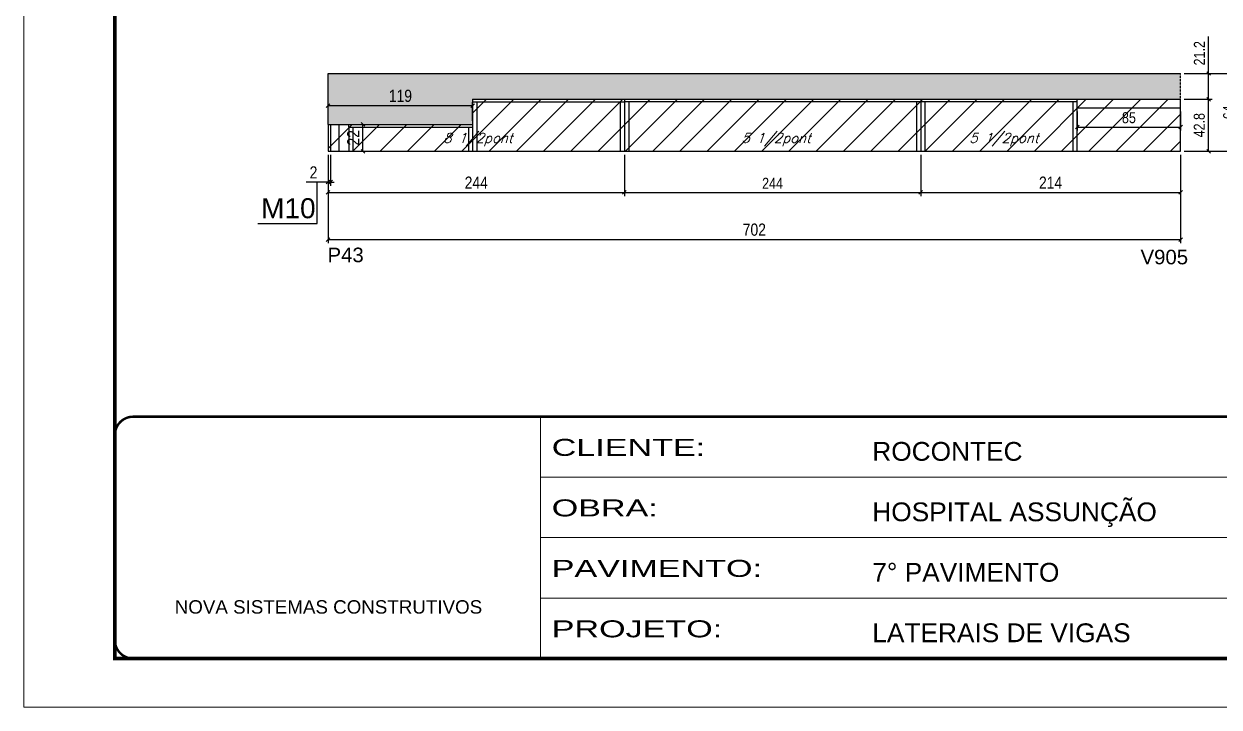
# Model space of a CAD drawing. Extents: x -20960 to -5926, y -2106 to 21915.
# Drawn here: x -9037 to -8053, y 9380 to 9942 of the extents above; entities that cross this region are included whole.
import ezdxf

# ---------------------------------------------------------------- set-up
doc = ezdxf.new("R2010")
doc.units = 0
doc.linetypes.add('CONTINUO', pattern=[0])
doc.linetypes.add('DASHED', pattern=[0.75, 0.5, -0.25])
for name, color, linetype in [('5', 5, 'Continuous'), ('COTA', 241, 'Continuous'), ('NOMENCLATURA', 7, 'Continuous'), ('Painéis', 200, 'Continuous'), ('SARR_2.2x7', 40, 'Continuous'), ('SARR_3.5x7', 81, 'Continuous'), ('texto', 7, 'Continuous')]:
    doc.layers.add(name, color=color, linetype=linetype)
for name, color, linetype, lineweight in [('Folhas', 255, 'Continuous', 9), ('Hachura', 251, 'Continuous', 9), ('SARRAFO DE PRESSAO', 251, 'DASHED', 9)]:
    doc.layers.add(name, color=color, linetype=linetype, lineweight=lineweight)
doc.styles.add('ARIAL', font='arial.ttf')
doc.styles.add('COTA TECNICA', font='techl___.ttf', dxfattribs={"height": 10})
doc.styles.add('COTA TECNICA-50', font='techl___.ttf', dxfattribs={"height": 9})
doc.styles.add('Romans', font='romans.shx')
doc.styles.get("Standard").update_dxf_attribs({"font": 'arial.ttf'})
doc.styles.add('Tecnologia', font='')
doc.styles.get('Tecnologia').set_extended_font_data('Forgotten Futurist')
doc.dimstyles.new('COTA PAINEL-50', dxfattribs={"dimtxt": 9, "dimasz": 3, "dimexe": 3, "dimexo": 3, "dimgap": 3, "dimtad": 1, "dimdec": 1, "dimzin": 12, "dimdsep": 46, "dimtxsty": 'COTA TECNICA-50', "dimblk1": 'OBLIQUE', "dimblk2": 'OBLIQUE', "dimsah": 1, "dimcen": 0.9, "dimclrd": 4, "dimclre": 4, "dimclrt": 240, "dimadec": 1, "dimazin": 3, "dimtfac": 1, "dimtdec": 1, "dimtmove": 0, "dimatfit": 3, "dimfxl": 1, "dimtolj": 1, "dimtzin": 12, "dimarcsym": 0})
doc.dimstyles.new('PAINEL', dxfattribs={"dimtxt": 10, "dimasz": 3, "dimexe": 3, "dimexo": 3, "dimgap": 3, "dimtad": 1, "dimdec": 1, "dimzin": 12, "dimdsep": 46, "dimtxsty": 'COTA TECNICA', "dimblk1": 'OBLIQUE', "dimblk2": 'OBLIQUE', "dimsah": 1, "dimcen": 0.9, "dimclrd": 4, "dimclre": 4, "dimclrt": 240, "dimadec": 1, "dimazin": 3, "dimtfac": 1, "dimtdec": 1, "dimtmove": 0, "dimatfit": 3, "dimfxl": 1, "dimtolj": 1, "dimtzin": 12, "dimarcsym": 0})

# ---------------------------------------------------------------- blocks, each defined once
blk = doc.blocks.new('9999999999')
at = {"color": 30, "linetype": 'CONTINUO'}
for p, q in [((98564.56, 34230.21), (98564.56, 34429.45)), ((98564.56, 34379.64), (99583.98, 34379.64)), ((98564.56, 34329.83), (99487.98, 34329.83)), ((98564.56, 34280.02), (99487.98, 34280.02))]:
    blk.add_line(p, q, dxfattribs=at)
at = {"color": 30, "linetype": 'CONTINUO', "const_width": 2}
blk.add_lwpolyline([(99583.98, 34230.21), (99583.98, 34414.45, 0.414214), (99568.98, 34429.45), (98228.98, 34429.45, 0.414214), (98213.98, 34414.45), (98213.98, 34245.21, 0.414214), (98228.98, 34230.21), (99583.98, 34230.21)], format="xyb", dxfattribs=at)
at = {"layer": 'Folhas'}
blk.add_lwpolyline([(98138.98, 34190.21), (99623.98, 34190.21), (99623.98, 35240.21), (98138.98, 35240.21)], close=True, dxfattribs=at)
at = {"layer": 'Folhas', "color": 30, "const_width": 3}
blk.add_lwpolyline([(98213.98, 34230.21), (99583.98, 34230.21), (99583.98, 35200.21), (98213.98, 35200.21)], close=True, dxfattribs=at)
at = {"color": 7, "linetype": 'Continuous', "ltscale": 5, "style": 'ARIAL'}
for s, height, p in [('ROCONTEC', 15.483, (98837.68, 34393.13)), ('HOSPITAL ASSUNÇÃO', 15.4829, (98837.68, 34343.32)), ('7° PAVIMENTO', 15.4829, (98837.68, 34293.51)), ('NOVA SISTEMAS CONSTRUTIVOS', 11.0592, (98263.19, 34267.21)), ('LATERAIS DE VIGAS', 15.4829, (98837.68, 34243.7))]:
    blk.add_text(s, height=height, dxfattribs=at).set_placement(p)
at = {"layer": 'Folhas', "color": 7, "style": 'Tecnologia', "width": 1.5}
for s, p in [('CLIENTE:', (98573.65, 34397.17)), ('OBRA:', (98573.65, 34347.31)), ('PAVIMENTO:', (98573.65, 34297.5)), ('PROJETO:', (98573.65, 34247.69))]:
    blk.add_text(s, height=14, dxfattribs=at).set_placement(p)
blk = doc.blocks.new('_Oblique')
at = {"color": 0, "linetype": 'ByBlock', "lineweight": -2}
blk.add_line((-0.5, -0.5), (0.5, 0.5), dxfattribs=at)
blk = doc.blocks.new('*D1678')
at = {"layer": 'COTA', "color": 4, "lineweight": -2, "ltscale": 25, "transparency": 16777216}
for p, q in [((-8786.44, 9834.59), (-8786.44, 9809.1)), ((-8784.44, 9834.59), (-8784.44, 9809.1)), ((-8786.44, 9812.1), (-8804.55, 9812.1)), ((-8784.44, 9812.1), (-8786.44, 9812.1)), ((-8784.44, 9812.1), (-8781.44, 9812.1))]:
    blk.add_line(p, q, dxfattribs=at)
at = {"layer": 'Defpoints', "color": 0, "ltscale": 25, "transparency": 16777216}
for p in [(-8786.44, 9837.59), (-8784.44, 9837.59), (-8786.44, 9812.1)]:
    blk.add_point(p, dxfattribs=at)
at = {"layer": 'COTA', "color": 4, "lineweight": -2, "ltscale": 25, "transparency": 16777216, "xscale": 3, "yscale": 3, "zscale": 3}
blk.add_blockref('_Oblique', (-8786.44, 9812.1), dxfattribs=at)
at = {"layer": 'COTA', "color": 4, "lineweight": -2, "ltscale": 25, "transparency": 16777216, "xscale": 3, "yscale": 3, "zscale": 3, "rotation": 180}
blk.add_blockref('_Oblique', (-8784.44, 9812.1), dxfattribs=at)
at = {"layer": 'COTA', "color": 240, "ltscale": 25, "transparency": 16777216, "insert": (-8798.49, 9820.1), "char_height": 10, "attachment_point": 5, "style": 'COTA TECNICA'}
blk.add_mtext('\\A1;2', dxfattribs=at)
blk = doc.blocks.new('*D1679')
at = {"layer": 'COTA', "color": 4, "lineweight": -2, "ltscale": 25, "transparency": 16777216}
for p, q in [((-8786.44, 9834.59), (-8786.44, 9800.58)), ((-8542.44, 9834.59), (-8542.44, 9800.58)), ((-8786.44, 9803.58), (-8542.44, 9803.58))]:
    blk.add_line(p, q, dxfattribs=at)
at = {"layer": 'Defpoints', "color": 0, "ltscale": 25, "transparency": 16777216}
for p in [(-8786.44, 9837.59), (-8542.44, 9837.59), (-8542.44, 9803.58)]:
    blk.add_point(p, dxfattribs=at)
at = {"layer": 'COTA', "color": 4, "lineweight": -2, "ltscale": 25, "transparency": 16777216, "xscale": 3, "yscale": 3, "zscale": 3, "rotation": 180}
blk.add_blockref('_Oblique', (-8786.44, 9803.58), dxfattribs=at)
at = {"layer": 'COTA', "color": 4, "lineweight": -2, "ltscale": 25, "transparency": 16777216, "xscale": 3, "yscale": 3, "zscale": 3}
blk.add_blockref('_Oblique', (-8542.44, 9803.58), dxfattribs=at)
at = {"layer": 'COTA', "color": 240, "ltscale": 25, "transparency": 16777216, "insert": (-8664.44, 9811.65), "char_height": 10, "attachment_point": 5, "style": 'COTA TECNICA'}
blk.add_mtext('\\A1;244', dxfattribs=at)
blk = doc.blocks.new('*D1443')
at = {"layer": 'COTA', "color": 4, "lineweight": -2, "ltscale": 25, "transparency": 16777216}
for p, q in [((-8298.44, 9834.59), (-8298.44, 9800.58)), ((-8084.46, 9834.59), (-8084.46, 9800.58)), ((-8298.44, 9803.58), (-8084.46, 9803.58))]:
    blk.add_line(p, q, dxfattribs=at)
at = {"layer": 'Defpoints', "color": 0, "ltscale": 25, "transparency": 16777216}
for p in [(-8298.44, 9837.59), (-8084.46, 9837.59), (-8084.46, 9803.58)]:
    blk.add_point(p, dxfattribs=at)
at = {"layer": 'COTA', "color": 4, "lineweight": -2, "ltscale": 25, "transparency": 16777216, "xscale": 3, "yscale": 3, "zscale": 3, "rotation": 180}
blk.add_blockref('_Oblique', (-8298.44, 9803.58), dxfattribs=at)
at = {"layer": 'COTA', "color": 4, "lineweight": -2, "ltscale": 25, "transparency": 16777216, "xscale": 3, "yscale": 3, "zscale": 3}
blk.add_blockref('_Oblique', (-8084.46, 9803.58), dxfattribs=at)
at = {"layer": 'COTA', "color": 240, "ltscale": 25, "transparency": 16777216, "insert": (-8191.45, 9811.65), "char_height": 10, "attachment_point": 5, "style": 'COTA TECNICA'}
blk.add_mtext('\\A1;214', dxfattribs=at)
blk = doc.blocks.new('*D1680')
at = {"layer": 'COTA', "color": 4, "lineweight": -2, "ltscale": 25, "transparency": 16777216}
for p, q in [((-8786.44, 9834.59), (-8786.44, 9761.8)), ((-8084.46, 9834.59), (-8084.46, 9761.8)), ((-8786.44, 9764.8), (-8084.46, 9764.8))]:
    blk.add_line(p, q, dxfattribs=at)
at = {"layer": 'Defpoints', "color": 0, "ltscale": 25, "transparency": 16777216}
for p in [(-8786.44, 9837.59), (-8084.46, 9837.59), (-8084.46, 9764.8)]:
    blk.add_point(p, dxfattribs=at)
at = {"layer": 'COTA', "color": 4, "lineweight": -2, "ltscale": 25, "transparency": 16777216, "xscale": 3, "yscale": 3, "zscale": 3, "rotation": 180}
blk.add_blockref('_Oblique', (-8786.44, 9764.8), dxfattribs=at)
at = {"layer": 'COTA', "color": 4, "lineweight": -2, "ltscale": 25, "transparency": 16777216, "xscale": 3, "yscale": 3, "zscale": 3}
blk.add_blockref('_Oblique', (-8084.46, 9764.8), dxfattribs=at)
at = {"layer": 'COTA', "color": 240, "ltscale": 25, "transparency": 16777216, "insert": (-8435.45, 9772.9), "char_height": 10, "attachment_point": 5, "style": 'COTA TECNICA'}
blk.add_mtext('\\A1;702', dxfattribs=at)
blk = doc.blocks.new('*D1683')
at = {"layer": 'COTA', "color": 4, "lineweight": -2, "transparency": 16777216}
for p, q in [((-8542.44, 9834.59), (-8542.44, 9800.58)), ((-8298.44, 9834.59), (-8298.44, 9800.58)), ((-8542.44, 9803.58), (-8298.44, 9803.58))]:
    blk.add_line(p, q, dxfattribs=at)
at = {"layer": 'Defpoints', "color": 0, "transparency": 16777216}
for p in [(-8542.44, 9837.59), (-8298.44, 9837.59), (-8298.44, 9803.58)]:
    blk.add_point(p, dxfattribs=at)
at = {"layer": 'COTA', "color": 4, "lineweight": -2, "transparency": 16777216, "xscale": 3, "yscale": 3, "zscale": 3, "rotation": 180}
blk.add_blockref('_Oblique', (-8542.44, 9803.58), dxfattribs=at)
at = {"layer": 'COTA', "color": 4, "lineweight": -2, "transparency": 16777216, "xscale": 3, "yscale": 3, "zscale": 3}
blk.add_blockref('_Oblique', (-8298.44, 9803.58), dxfattribs=at)
at = {"layer": 'COTA', "color": 240, "transparency": 16777216, "insert": (-8420.44, 9811.15), "char_height": 9, "attachment_point": 5, "style": 'COTA TECNICA-50'}
blk.add_mtext('\\A1;244', dxfattribs=at)
blk = doc.blocks.new('*D1696')
at = {"layer": 'COTA', "color": 4, "lineweight": -2, "transparency": 16777216}
for p, q in [((-8169.46, 9870.39), (-8169.46, 9854.5)), ((-8084.46, 9870.39), (-8084.46, 9854.5)), ((-8169.46, 9857.5), (-8084.46, 9857.5))]:
    blk.add_line(p, q, dxfattribs=at)
at = {"layer": 'Defpoints', "color": 0, "transparency": 16777216}
for p in [(-8169.46, 9873.39), (-8084.46, 9873.39), (-8084.46, 9857.5)]:
    blk.add_point(p, dxfattribs=at)
at = {"layer": 'COTA', "color": 4, "lineweight": -2, "transparency": 16777216, "xscale": 3, "yscale": 3, "zscale": 3, "rotation": 180}
blk.add_blockref('_Oblique', (-8169.46, 9857.5), dxfattribs=at)
at = {"layer": 'COTA', "color": 4, "lineweight": -2, "transparency": 16777216, "xscale": 3, "yscale": 3, "zscale": 3}
blk.add_blockref('_Oblique', (-8084.46, 9857.5), dxfattribs=at)
at = {"layer": 'COTA', "color": 240, "transparency": 16777216, "insert": (-8126.96, 9865.12), "char_height": 9, "attachment_point": 5, "style": 'COTA TECNICA-50'}
blk.add_mtext('\\A1;85', dxfattribs=at)
blk = doc.blocks.new('*D1697')
at = {"layer": 'COTA', "color": 4, "lineweight": -2, "transparency": 16777216}
for p, q in [((-8061.39, 9901.59), (-8061.39, 9931.95)), ((-8081.46, 9901.59), (-8058.39, 9901.59)), ((-8061.39, 9880.39), (-8061.39, 9901.59)), ((-8081.46, 9880.39), (-8058.39, 9880.39))]:
    blk.add_line(p, q, dxfattribs=at)
at = {"layer": 'Defpoints', "color": 0, "transparency": 16777216}
for p in [(-8084.46, 9901.59), (-8061.39, 9901.59), (-8084.46, 9880.39)]:
    blk.add_point(p, dxfattribs=at)
at = {"layer": 'COTA', "color": 4, "lineweight": -2, "transparency": 16777216, "xscale": 3, "yscale": 3, "zscale": 3}
for p, rotation in [((-8061.39, 9901.59), 90), ((-8061.39, 9880.39), 270)]:
    blk.add_blockref('_Oblique', p, dxfattribs=dict(at, rotation=rotation))
at = {"layer": 'COTA', "color": 240, "transparency": 16777216, "insert": (-8068.94, 9918.27), "char_height": 9, "attachment_point": 5, "rotation": 90, "style": 'COTA TECNICA-50'}
blk.add_mtext('\\A1;21.2', dxfattribs=at)
blk = doc.blocks.new('*D1698')
at = {"layer": 'COTA', "color": 4, "lineweight": -2, "transparency": 16777216}
for p, q in [((-8081.46, 9880.39), (-8058.39, 9880.39)), ((-8061.39, 9837.59), (-8061.39, 9880.39)), ((-8081.46, 9837.59), (-8058.39, 9837.59))]:
    blk.add_line(p, q, dxfattribs=at)
at = {"layer": 'Defpoints', "color": 0, "transparency": 16777216}
for p in [(-8084.46, 9880.39), (-8061.39, 9880.39), (-8084.46, 9837.59)]:
    blk.add_point(p, dxfattribs=at)
at = {"layer": 'COTA', "color": 4, "lineweight": -2, "transparency": 16777216, "xscale": 3, "yscale": 3, "zscale": 3}
for p, rotation in [((-8061.39, 9880.39), 90), ((-8061.39, 9837.59), 270)]:
    blk.add_blockref('_Oblique', p, dxfattribs=dict(at, rotation=rotation))
at = {"layer": 'COTA', "color": 240, "transparency": 16777216, "insert": (-8068.98, 9858.99), "char_height": 9, "attachment_point": 5, "rotation": 90, "style": 'COTA TECNICA-50'}
blk.add_mtext('\\A1;42.8', dxfattribs=at)
blk = doc.blocks.new('*D1699')
at = {"layer": 'COTA', "color": 4, "lineweight": -2, "transparency": 16777216}
for p, q in [((-8081.46, 9901.59), (-8034.2, 9901.59)), ((-8037.2, 9901.59), (-8037.2, 9837.59)), ((-8081.46, 9837.59), (-8034.2, 9837.59))]:
    blk.add_line(p, q, dxfattribs=at)
at = {"layer": 'Defpoints', "color": 0, "transparency": 16777216}
for p in [(-8084.46, 9901.59), (-8084.46, 9837.59), (-8037.2, 9837.59)]:
    blk.add_point(p, dxfattribs=at)
at = {"layer": 'COTA', "color": 4, "lineweight": -2, "transparency": 16777216, "xscale": 3, "yscale": 3, "zscale": 3}
for p, rotation in [((-8037.2, 9901.59), 90), ((-8037.2, 9837.59), 270)]:
    blk.add_blockref('_Oblique', p, dxfattribs=dict(at, rotation=rotation))
at = {"layer": 'COTA', "color": 240, "transparency": 16777216, "insert": (-8044.79, 9869.59), "char_height": 9, "attachment_point": 5, "rotation": 90, "style": 'COTA TECNICA-50'}
blk.add_mtext('\\A1;64', dxfattribs=at)
blk = doc.blocks.new('*D1730')
at = {"layer": 'COTA', "color": 4, "linetype": 'ByBlock', "lineweight": -2, "transparency": 16777216}
for p, q in [((-8786.44, 9862.59), (-8786.44, 9878.05)), ((-8667.44, 9875.05), (-8786.44, 9875.05)), ((-8667.44, 9862.59), (-8667.44, 9878.05))]:
    blk.add_line(p, q, dxfattribs=at)
at = {"layer": 'Defpoints', "color": 0, "linetype": 'ByBlock', "transparency": 16777216}
for p in [(-8786.44, 9875.05), (-8786.44, 9859.59), (-8667.44, 9859.59)]:
    blk.add_point(p, dxfattribs=at)
at = {"layer": 'COTA', "color": 4, "linetype": 'ByBlock', "lineweight": -2, "transparency": 16777216, "xscale": 3, "yscale": 3, "zscale": 3, "rotation": 180}
blk.add_blockref('_Oblique', (-8786.44, 9875.05), dxfattribs=at)
at = {"layer": 'COTA', "color": 4, "linetype": 'ByBlock', "lineweight": -2, "transparency": 16777216, "xscale": 3, "yscale": 3, "zscale": 3}
blk.add_blockref('_Oblique', (-8667.44, 9875.05), dxfattribs=at)
at = {"layer": 'COTA', "color": 240, "linetype": 'ByBlock', "transparency": 16777216, "insert": (-8726.94, 9883.14), "char_height": 10, "attachment_point": 5, "style": 'COTA TECNICA'}
blk.add_mtext('\\A1;119', dxfattribs=at)
blk = doc.blocks.new('*D1731')
at = {"layer": 'COTA', "color": 4, "linetype": 'ByBlock', "lineweight": -2, "transparency": 16777216}
for p, q in [((-8766.44, 9859.59), (-8754.75, 9859.59)), ((-8757.75, 9837.59), (-8757.75, 9859.59)), ((-8766.44, 9837.59), (-8754.75, 9837.59))]:
    blk.add_line(p, q, dxfattribs=at)
at = {"layer": 'Defpoints', "color": 0, "linetype": 'ByBlock', "transparency": 16777216}
for p in [(-8769.44, 9859.59), (-8757.75, 9859.59), (-8769.44, 9837.59)]:
    blk.add_point(p, dxfattribs=at)
at = {"layer": 'COTA', "color": 4, "linetype": 'ByBlock', "lineweight": -2, "transparency": 16777216, "xscale": 3, "yscale": 3, "zscale": 3}
for p, rotation in [((-8757.75, 9859.59), 90), ((-8757.75, 9837.59), 270)]:
    blk.add_blockref('_Oblique', p, dxfattribs=dict(at, rotation=rotation))
at = {"layer": 'COTA', "color": 240, "linetype": 'ByBlock', "transparency": 16777216, "insert": (-8765.75, 9848.59), "char_height": 10, "attachment_point": 5, "rotation": 90, "style": 'COTA TECNICA'}
blk.add_mtext('\\A1;22', dxfattribs=at)

msp = doc.modelspace()

# ---------------------------------------------------------------- hatches: boundary and pattern name
at = {"layer": 'COTA', "linetype": 'ByBlock'}
h = msp.add_hatch(dxfattribs=at)
h.set_pattern_fill('AR-CONC', color=256, scale=0.03)
h.set_pattern_definition([(50, (1585, -6.191), (5.46554, -0.4781726), [0.5715, -6.2865]), (355, (1585, -6.191), (-1.0573026, 5.7317054), [0.4572, -5.0292175]), (100.451445, (1585.4555, -6.2307), (4.4082374, 5.2535326), [0.4857003, -5.3427073]), (46.1842, (1585, -4.667), (8.1323712, -1.2612698), [0.85725, -9.42975]), (96.63556, (1585.678, -4.772), (7.122124, 7.4227837), [0.7285507, -8.0140682]), (351.18415, (1585, -4.667), (7.122124, 7.4227837), [0.685799, -7.543792]), (21, (1585.762, -5.048), (4.5484317, -3.067956), [0.5715, -6.2865]), (326, (1585.762, -5.048), (1.8540609, 5.525639), [0.4572, -5.0292]), (71.451445, (1586.141, -5.3035), (6.4024926, 2.457683), [0.4857003, -5.3426981]), (37.5, (1585, -6.1908), (0.0926581, 2.53665117), [0, -4.96824, 0, -5.1054, 0, -5.04825]), (7.5, (1585, -6.1908), (2.0045899, 3.00541724), [0, -2.91084, 0, -4.85394, 0, -1.92405]), (327.5, (1583.3007, -6.1908), (4.06771786, -0.17186232), [0, -1.905, 0, -5.9436, 0, -7.8867]), (317.5, (1582.5387, -6.191), (4.4438754, 0.7627947), [0, -2.4765, 0, -3.94716, 0, -5.6007])])
h.paths.add_polyline_path([(-8667.44, 9859.59), (-8667.44, 9880.39), (-8084.46, 9880.39), (-8084.46, 9901.59), (-8786.44, 9901.59), (-8786.44, 9859.59)])
at = {"layer": 'Hachura', "ltscale": 25}
h = msp.add_hatch(dxfattribs=at)
h.set_pattern_fill('ANSI31', color=256, scale=5)
h.set_pattern_definition([(45, (-151019.773, -22183.422), (-11.2253202, 11.2253202), [])])
h.paths.add_polyline_path([(-8667.44, 9880.39), (-8667.44, 9859.59), (-8786.44, 9859.59), (-8786.44, 9837.59), (-8084.46, 9837.59), (-8084.46, 9880.39)])

# ---------------------------------------------------------------- linework, layer by layer
at = {"layer": 'COTA', "linetype": 'ByBlock'}
for p, q in [((-8786.44, 9901.59), (-8084.46, 9901.59)), ((-8786.44, 9859.59), (-8786.44, 9901.59))]:
    msp.add_line(p, q, dxfattribs=at)
at = {"layer": 'COTA', "linetype": 'DASHED', "ltscale": 0.3}
msp.add_line((-8084.46, 9880.39), (-8084.46, 9901.59), dxfattribs=at)
at = {"layer": 'NOMENCLATURA', "linetype": 'Continuous'}
for p, q in [((-8795.49, 9778.14), (-8795.49, 9812.1)), ((-8844.3, 9778.14), (-8795.49, 9778.14))]:
    msp.add_line(p, q, dxfattribs=at)
at = {"layer": 'Painéis', "linetype": 'ByBlock'}
for p, q in [((-8667.44, 9880.39), (-8084.46, 9880.39)), ((-8667.44, 9880.39), (-8667.44, 9859.59)), ((-8542.44, 9880.39), (-8542.44, 9837.59)), ((-8298.44, 9880.39), (-8298.44, 9837.59)), ((-8786.44, 9859.59), (-8786.44, 9837.59)), ((-8786.44, 9859.59), (-8667.44, 9859.59)), ((-8784.44, 9859.59), (-8784.44, 9837.59)), ((-8786.44, 9837.59), (-8113.09, 9837.59)), ((-8113.09, 9837.59), (-8084.46, 9837.59))]:
    msp.add_line(p, q, dxfattribs=at)
at = {"layer": 'Painéis'}
for p, q in [((-8667.44, 9880.39), (-8667.44, 9880.39)), ((-8084.46, 9837.59), (-8084.46, 9880.39))]:
    msp.add_line(p, q, dxfattribs=at)
at = {"layer": 'SARR_2.2x7', "linetype": 'Continuous'}
for p, q in [((-8667.44, 9878.19), (-8542.44, 9878.19)), ((-8298.44, 9878.19), (-8542.44, 9878.19)), ((-8169.46, 9878.19), (-8298.44, 9878.19)), ((-8169.46, 9873.39), (-8084.46, 9873.39)), ((-8777.44, 9837.59), (-8777.44, 9859.59)), ((-8769.44, 9857.39), (-8769.44, 9859.59)), ((-8769.44, 9857.39), (-8667.44, 9857.39))]:
    msp.add_line(p, q, dxfattribs=at)
at = {"layer": 'SARR_3.5x7'}
for p, q in [((-8663.94, 9878.19), (-8663.94, 9837.59)), ((-8545.94, 9878.19), (-8545.94, 9837.59)), ((-8538.94, 9878.19), (-8538.94, 9837.59)), ((-8301.89, 9878.19), (-8301.89, 9837.59)), ((-8294.94, 9878.19), (-8294.94, 9837.59)), ((-8172.96, 9837.59), (-8172.96, 9878.19)), ((-8169.46, 9837.59), (-8169.46, 9880.39)), ((-8769.44, 9857.39), (-8769.44, 9837.59)), ((-8765.98, 9857.39), (-8765.98, 9837.59)), ((-8670.94, 9857.39), (-8670.94, 9837.59)), ((-8667.44, 9859.59), (-8667.44, 9837.59))]:
    msp.add_line(p, q, dxfattribs=at)

# ---------------------------------------------------------------- block references
at = {"layer": 'SARRAFO DE PRESSAO', "color": 6, "linetype": 'ByBlock'}
msp.add_blockref('9999999999', (-107175.98, -24810.57), dxfattribs=at)

# ---------------------------------------------------------------- texts
at = {"layer": '5', "linetype": 'Continuous'}
for s, p in [('P43', (-8786.95, 9746.14)), ('V905', (-8117.38, 9744.4))]:
    msp.add_text(s, height=12, rotation=0.00004, dxfattribs=at).set_placement(p)
at = {"layer": 'NOMENCLATURA', "linetype": 'Continuous'}
msp.add_text('M10', height=16.5, dxfattribs=at).set_placement((-8841.61, 9782.34))
at = {"layer": 'texto', "color": 2, "char_height": 8, "attachment_point": 5, "style": 'Romans'}
for s, insert in [('{\\Q19;\\C256;8 1/2pont}', (-8663.07, 9847.19)), ('{\\Q19;\\C256;5 1/2pont}', (-8417.46, 9847.19)), ('{\\Q19;\\C256;5 1/2pont}', (-8229.87, 9847.19))]:
    msp.add_mtext(s, dxfattribs=dict(at, insert=insert))

# ---------------------------------------------------------------- dimensions: what is measured, and where the dimension line sits
at = {"layer": 'COTA'}
for base, p1, p2, picture, middle in [((-8061.39, 9901.59), (-8084.46, 9880.39), (-8084.46, 9901.59), '*D1697', (-8068.94, 9918.27)), ((-8037.2, 9837.59), (-8084.46, 9901.59), (-8084.46, 9837.59), '*D1699', (-8044.79, 9869.59)), ((-8061.39, 9880.39), (-8084.46, 9837.59), (-8084.46, 9880.39), '*D1698', (-8068.98, 9858.99))]:
    dim = msp.add_linear_dim(base=base, p1=p1, p2=p2, angle=90, dimstyle='COTA PAINEL-50', dxfattribs=at)
    dim.commit()
    dim.dimension.update_dxf_attribs({"geometry": picture, "text_midpoint": middle})
at = {"layer": 'COTA', "linetype": 'ByBlock'}
dim = msp.add_linear_dim(base=(-8786.44, 9875.05), p1=(-8667.44, 9859.59), p2=(-8786.44, 9859.59), dimstyle='PAINEL', dxfattribs=at)
dim.commit()
dim.dimension.update_dxf_attribs({"geometry": '*D1730', "text_midpoint": (-8726.94, 9875.05), "dimtype": 160})
at = {"layer": 'COTA'}
for base, p1, p2, picture, middle in [((-8084.46, 9857.5), (-8169.46, 9873.39), (-8084.46, 9873.39), '*D1696', (-8126.96, 9865.12)), ((-8298.44, 9803.58), (-8542.44, 9837.59), (-8298.44, 9837.59), '*D1683', (-8420.44, 9811.15))]:
    dim = msp.add_linear_dim(base=base, p1=p1, p2=p2, dimstyle='COTA PAINEL-50', dxfattribs=at)
    dim.commit()
    dim.dimension.update_dxf_attribs({"geometry": picture, "text_midpoint": middle})
at = {"layer": 'COTA', "linetype": 'ByBlock'}
dim = msp.add_linear_dim(base=(-8757.75, 9859.59), p1=(-8769.44, 9837.59), p2=(-8769.44, 9859.59), angle=90, dimstyle='PAINEL', dxfattribs=at)
dim.commit()
dim.dimension.update_dxf_attribs({"geometry": '*D1731', "text_midpoint": (-8765.75, 9848.59)})
at = {"layer": 'COTA', "ltscale": 25}
for base, p1, p2, picture, middle in [((-8786.44, 9812.1), (-8784.44, 9837.59), (-8786.44, 9837.59), '*D1678', (-8798.49, 9820.1)), ((-8542.44, 9803.58), (-8786.44, 9837.59), (-8542.44, 9837.59), '*D1679', (-8664.44, 9811.65)), ((-8084.46, 9764.8), (-8786.44, 9837.59), (-8084.46, 9837.59), '*D1680', (-8435.45, 9772.9))]:
    dim = msp.add_linear_dim(base=base, p1=p1, p2=p2, dimstyle='PAINEL', dxfattribs=at)
    dim.commit()
    dim.dimension.update_dxf_attribs({"geometry": picture, "text_midpoint": middle})
dim = msp.add_linear_dim(base=(-8084.46, 9803.58), p1=(-8298.44, 9837.59), p2=(-8084.46, 9837.59), dimstyle='PAINEL', override={"dimtmove": 1}, dxfattribs=at)
dim.commit()
dim.dimension.update_dxf_attribs({"geometry": '*D1443', "text_midpoint": (-8191.45, 9811.65)})

doc.saveas('drawing.dxf')
